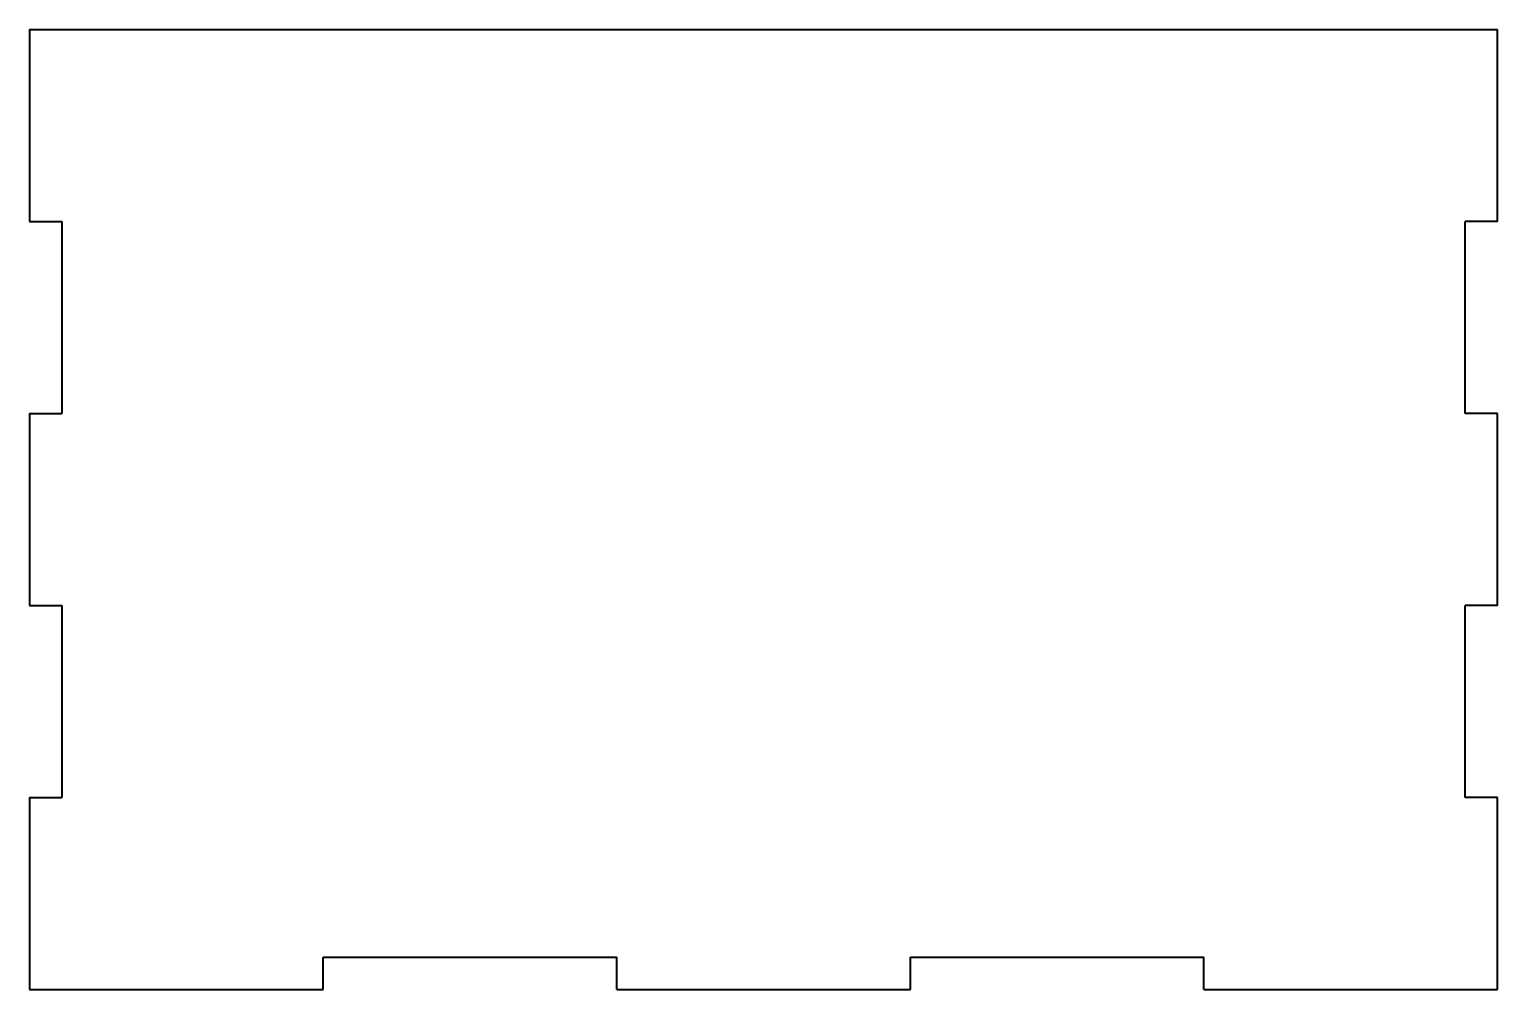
# Model space of a CAD drawing. Header units: inches. Extents: x -6.03 to -0.68, y -4.29 to -0.79.
import ezdxf

# ---------------------------------------------------------------- set-up
doc = ezdxf.new("R2010")
doc.units = ezdxf.units.IN
doc.header["$MEASUREMENT"] = 0
doc.layers.add('Visible', color=7, linetype='Continuous', lineweight=40)

msp = doc.modelspace()

# ---------------------------------------------------------------- linework, layer by layer
at = {"layer": 'Visible'}
for p, q in [((-6.0295, -0.7874), (-0.6752, -0.7874)), ((-6.0295, -0.7874), (-6.0295, -1.4882)), ((-0.6752, -1.4882), (-0.6752, -0.7874)), ((-6.0295, -1.4882), (-5.9114, -1.4882)), ((-5.9114, -1.4882), (-5.9114, -2.189)), ((-0.7933, -2.189), (-0.7933, -1.4882)), ((-0.6752, -1.4882), (-0.7933, -1.4882)), ((-6.0295, -2.189), (-5.9114, -2.189)), ((-6.0295, -2.189), (-6.0295, -2.8898)), ((-0.6752, -2.189), (-0.7933, -2.189)), ((-0.6752, -2.8898), (-0.6752, -2.189)), ((-6.0295, -2.8898), (-5.9114, -2.8898)), ((-5.9114, -2.8898), (-5.9114, -3.5906)), ((-0.7933, -3.5906), (-0.7933, -2.8898)), ((-0.6752, -2.8898), (-0.7933, -2.8898)), ((-6.0295, -3.5906), (-5.9114, -3.5906)), ((-6.0295, -3.5906), (-6.0295, -4.2913)), ((-0.6752, -3.5906), (-0.7933, -3.5906)), ((-0.6752, -4.2913), (-0.6752, -3.5906)), ((-4.9587, -4.2913), (-4.9587, -4.1732)), ((-4.9587, -4.1732), (-3.8878, -4.1732)), ((-3.8878, -4.2913), (-3.8878, -4.1732)), ((-2.8169, -4.2913), (-2.8169, -4.1732)), ((-2.8169, -4.1732), (-1.7461, -4.1732)), ((-1.7461, -4.2913), (-1.7461, -4.1732)), ((-6.0295, -4.2913), (-4.9587, -4.2913)), ((-3.8878, -4.2913), (-2.8169, -4.2913)), ((-1.7461, -4.2913), (-0.6752, -4.2913))]:
    msp.add_line(p, q, dxfattribs=at)

doc.saveas('drawing.dxf')
